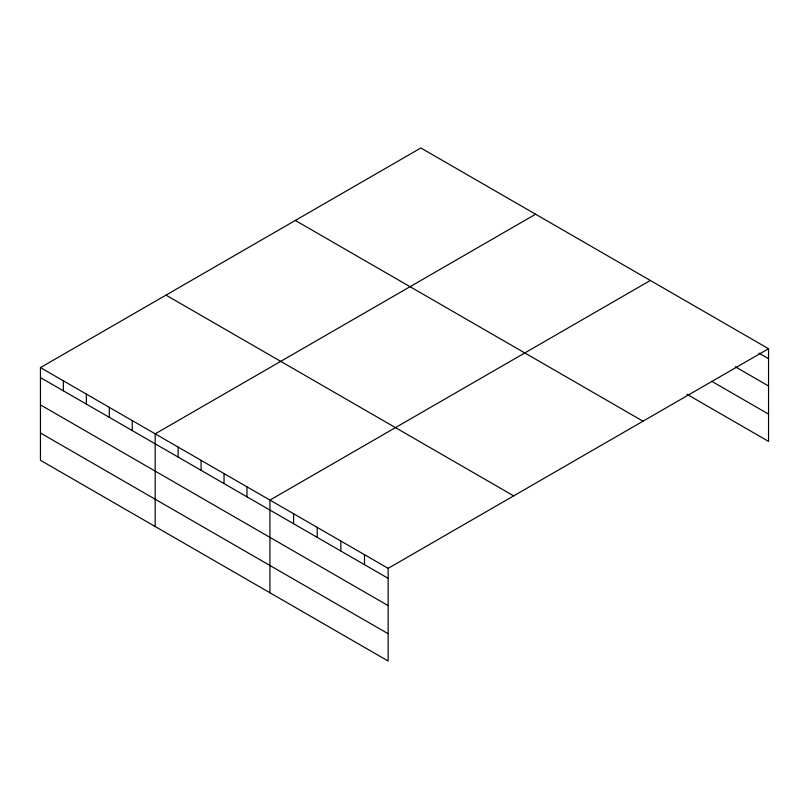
<?xml version="1.0" encoding="UTF-8"?>
<svg xmlns="http://www.w3.org/2000/svg" width="809" height="809" viewBox="0 0 809 809"><rect width="100%" height="100%" fill="white"/><g stroke="black" fill="none" stroke-linecap="round" stroke-linejoin="round"><path stroke-width="1.21" d="M686.871 394.246L768.55 441.401L768.55 348.719L420.852 147.976L40.45 367.599L40.45 460.281L388.148 661.024L388.148 568.343L40.45 367.599M535.598 214.223L155.186 433.846L155.186 526.528M650.335 280.47L269.933 500.093L269.933 592.775M388.148 568.343L768.55 348.719M758.882 353.118L768.55 358.7M735.239 366.76L768.55 385.994M711.586 381.221L768.55 414.107M295.325 220.452L643.013 421.196M165.987 295.123L513.675 495.866M40.45 377.581L388.148 578.324M40.45 404.874L388.148 605.617M40.45 432.997L388.148 633.73M364.505 554.691L364.505 564.672M340.862 541.039L340.862 551.02M317.219 527.397L317.219 537.378M293.576 513.745L293.576 523.726M246.978 486.846L246.978 496.827M224.032 473.599L224.032 483.58M201.087 460.341L201.087 470.322M178.142 447.094L178.142 457.075M132.241 420.599L132.241 430.58M109.296 407.352L109.296 417.333M86.351 394.104L86.351 404.085M63.395 380.857L63.395 390.838"/></g></svg>
